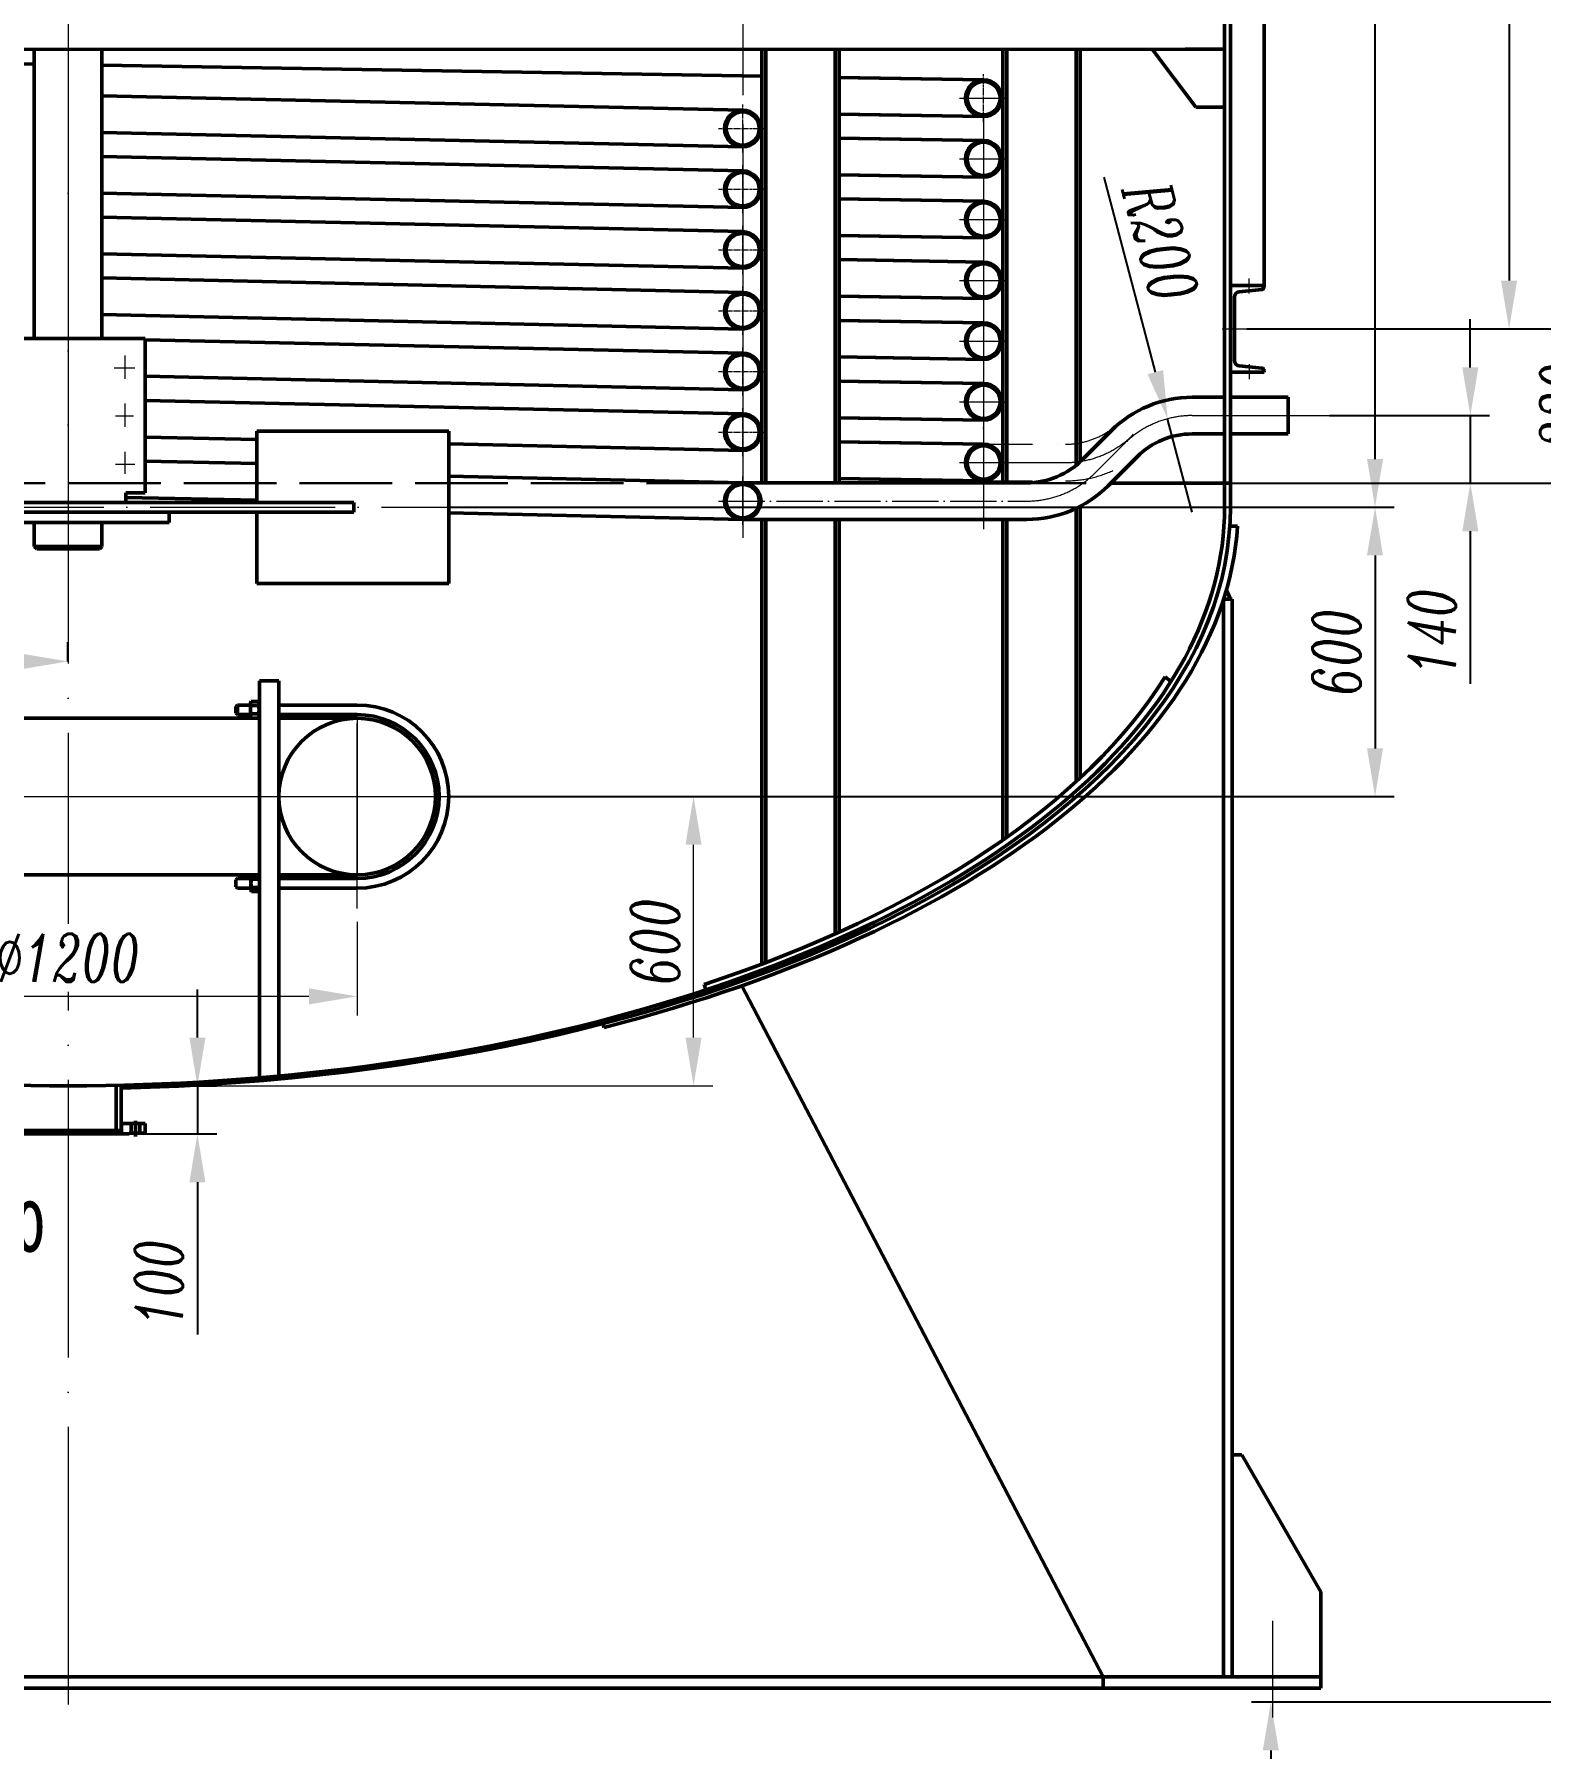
# Model space of a CAD drawing. Header units: millimetres. Extents: x 0 to 16820, y 0 to 23780.
# Drawn here: x 4242 to 7367, y 2941 to 6498 of the extents above; entities that cross this region are included whole.
import ezdxf

# ---------------------------------------------------------------- set-up
doc = ezdxf.new("R2010")
doc.units = ezdxf.units.MM
doc.header["$LTSCALE"] = 4
for name, pattern in [('ACAD_ISO02W100', [15, 12, -3]), ('ACAD_ISO04W100', [30, 24, -3, 0, -3]), ('CENTER', [2, 1.25, -0.25, 0.25, -0.25]), ('DIVIDE2', [15.875, 6.35, -3.175, 0, -3.175, 0, -3.175])]:
    doc.linetypes.add(name, pattern=pattern)
for name, color, linetype, lineweight in [('中心线', 1, 'CENTER', 13), ('双点划线', 6, 'DIVIDE2', 15), ('尺寸线', 2, 'Continuous', 15), ('点划线', 1, 'ACAD_ISO04W100', 15), ('粗实线', 3, 'Continuous', 50), ('虚线', 4, 'ACAD_ISO02W100', 30)]:
    doc.layers.add(name, color=color, linetype=linetype, lineweight=lineweight)
doc.styles.add('DIM', font='italic.shx', dxfattribs={"width": 0.67})
doc.styles.add('汉字', font='SIMFANG.TTF', dxfattribs={"width": 0.67, "height": 100})
doc.dimstyles.new('机械', dxfattribs={"dimscale": 20, "dimtxt": 5, "dimasz": 5, "dimexe": 2, "dimexo": 0, "dimgap": 1.5, "dimtad": 1, "dimdec": 1, "dimdsep": 46, "dimtxsty": 'DIM', "dimcen": 2.5, "dimadec": 0, "dimazin": 0, "dimtfac": 1, "dimtdec": 1, "dimtmove": 0, "dimatfit": 3, "dimfxl": 0, "dimarcsym": 0})

# ---------------------------------------------------------------- blocks, each defined once
blk = doc.blocks.new('*D8')
at = {"layer": 'Defpoints', "color": 0, "ltscale": 4}
for p in [(5101.5, 5516.8), (5101.5, 4916.5), (7023.7, 4916.5)]:
    blk.add_point(p, dxfattribs=at)
at = {"layer": '尺寸线', "color": 0, "lineweight": -2, "ltscale": 4}
for p, q in [((5101.5, 5516.8), (7063.7, 5516.8)), ((7023.7, 5416.8), (7023.7, 5016.5)), ((5101.5, 4916.5), (7063.7, 4916.5))]:
    blk.add_line(p, q, dxfattribs=at)
at = {"layer": '尺寸线', "color": 0, "ltscale": 4}
for points in [[(7007, 5416.8), (7040.3, 5416.8), (7023.7, 5516.8)], [(7007, 5016.5), (7040.3, 5016.5), (7023.7, 4916.5)]]:
    blk.add_solid(points, dxfattribs=at)
at = {"layer": '尺寸线', "color": 0, "ltscale": 4, "insert": (6943.7, 5216.6), "char_height": 100, "attachment_point": 5, "rotation": 90, "style": 'DIM'}
blk.add_mtext('600', dxfattribs=at)
blk = doc.blocks.new('*D31')
at = {"layer": 'Defpoints', "color": 0, "ltscale": 4}
for p in [(6757.4, 5887), (6723.5, 5567), (7496.5, 5567)]:
    blk.add_point(p, dxfattribs=at)
at = {"layer": '尺寸线', "color": 0, "lineweight": -2, "ltscale": 4}
for p, q in [((6757.4, 5887), (7536.5, 5887)), ((7496.5, 5787), (7496.5, 5667)), ((6723.5, 5567), (7536.5, 5567))]:
    blk.add_line(p, q, dxfattribs=at)
at = {"layer": '尺寸线', "color": 0, "ltscale": 4}
for points in [[(7479.9, 5787), (7513.2, 5787), (7496.5, 5887)], [(7479.9, 5667), (7513.2, 5667), (7496.5, 5567)]]:
    blk.add_solid(points, dxfattribs=at)
at = {"layer": '尺寸线', "color": 0, "ltscale": 4, "insert": (7416.5, 5727), "char_height": 100, "attachment_point": 5, "rotation": 90, "style": 'DIM'}
blk.add_mtext('320', dxfattribs=at)
blk = doc.blocks.new('*D33')
at = {"layer": 'Defpoints', "color": 0, "ltscale": 4}
for p in [(6929, 5707), (6723.5, 5567), (7221.4, 5567)]:
    blk.add_point(p, dxfattribs=at)
at = {"layer": '尺寸线', "color": 0, "lineweight": -2, "ltscale": 4}
for p, q in [((7221.4, 5807), (7221.4, 5907)), ((6929, 5707), (7261.4, 5707)), ((7221.4, 5707), (7221.4, 5567)), ((6723.5, 5567), (7261.4, 5567)), ((7221.4, 5467), (7221.4, 5150.7))]:
    blk.add_line(p, q, dxfattribs=at)
at = {"layer": '尺寸线', "color": 0, "ltscale": 4}
for points in [[(7204.8, 5807), (7238.1, 5807), (7221.4, 5707)], [(7204.8, 5467), (7238.1, 5467), (7221.4, 5567)]]:
    blk.add_solid(points, dxfattribs=at)
at = {"layer": '尺寸线', "color": 0, "ltscale": 4, "insert": (7141.4, 5258.8), "char_height": 100, "attachment_point": 5, "rotation": 90, "style": 'DIM'}
blk.add_mtext('140', dxfattribs=at)
blk = doc.blocks.new('*D34')
at = {"layer": 'Defpoints', "color": 0, "ltscale": 4}
for p in [(6593.3, 5700.4), (6644.4, 5507)]:
    blk.add_point(p, dxfattribs=at)
at = {"layer": '尺寸线', "color": 0, "lineweight": -2, "ltscale": 4}
for p, q in [((6460.8, 6201.6), (6567.7, 5797.1)), ((6644.4, 5507), (6593.3, 5700.4))]:
    blk.add_line(p, q, dxfattribs=at)
at = {"layer": '尺寸线', "color": 0, "ltscale": 4}
blk.add_solid([(6583.9, 5801.3), (6551.6, 5792.8), (6593.3, 5700.4)], dxfattribs=at)
at = {"layer": '尺寸线', "color": 0, "ltscale": 4, "insert": (6578.9, 6068.1), "char_height": 100, "attachment_point": 5, "rotation": 284.8016, "style": 'DIM'}
blk.add_mtext('R200', dxfattribs=at)
blk = doc.blocks.new('*D36')
at = {"layer": 'Defpoints', "color": 0, "ltscale": 4}
for p in [(6757.4, 7887), (6757.4, 5887), (7301.9, 5887)]:
    blk.add_point(p, dxfattribs=at)
at = {"layer": '尺寸线', "color": 0, "lineweight": -2, "ltscale": 4}
for p, q in [((6757.4, 7887), (7341.9, 7887)), ((7301.9, 7787), (7301.9, 5987)), ((6757.4, 5887), (7341.9, 5887))]:
    blk.add_line(p, q, dxfattribs=at)
at = {"layer": '尺寸线', "color": 0, "ltscale": 4}
for points in [[(7285.2, 7787), (7318.5, 7787), (7301.9, 7887)], [(7285.2, 5987), (7318.5, 5987), (7301.9, 5887)]]:
    blk.add_solid(points, dxfattribs=at)
at = {"layer": '尺寸线', "color": 0, "ltscale": 4, "insert": (7221.9, 6887), "char_height": 100, "attachment_point": 5, "rotation": 90, "style": 'DIM'}
blk.add_mtext('2000', dxfattribs=at)
blk = doc.blocks.new('*D38')
at = {"layer": 'Defpoints', "color": 0, "ltscale": 4}
for p in [(2261.5, 5196.9), (2261.5, 5196.9), (4311.5, 5196.9)]:
    blk.add_point(p, dxfattribs=at)
at = {"layer": '尺寸线', "color": 0, "lineweight": -2, "ltscale": 4}
for p, q in [((2261.5, 5196.9), (2261.5, 5236.9)), ((4311.5, 5196.9), (4311.5, 5236.9)), ((4211.5, 5196.9), (2361.5, 5196.9))]:
    blk.add_line(p, q, dxfattribs=at)
at = {"layer": '尺寸线', "color": 0, "ltscale": 4}
for points in [[(2361.5, 5213.6), (2361.5, 5180.3), (2261.5, 5196.9)], [(4211.5, 5213.6), (4211.5, 5180.3), (4311.5, 5196.9)]]:
    blk.add_solid(points, dxfattribs=at)
at = {"layer": '尺寸线', "color": 0, "ltscale": 4, "insert": (3286.5, 5276.9), "char_height": 100, "attachment_point": 5, "style": 'DIM'}
blk.add_mtext('2050', dxfattribs=at)
blk = doc.blocks.new('*D60')
at = {"layer": 'Defpoints', "color": 0, "ltscale": 4}
for p in [(7576.1, 3037.5), (6807.4, 1037.5), (7576.1, 1037.5)]:
    blk.add_point(p, dxfattribs=at)
at = {"layer": '尺寸线', "color": 0, "lineweight": -2, "ltscale": 4}
for p, q in [((7576.1, 3037.5), (6767.4, 3037.5)), ((6807.4, 2937.5), (6807.4, 1137.5)), ((7576.1, 1037.5), (6767.4, 1037.5))]:
    blk.add_line(p, q, dxfattribs=at)
at = {"layer": '尺寸线', "color": 0, "ltscale": 4}
for points in [[(6790.8, 2937.5), (6824.1, 2937.5), (6807.4, 3037.5)], [(6790.8, 1137.5), (6824.1, 1137.5), (6807.4, 1037.5)]]:
    blk.add_solid(points, dxfattribs=at)
at = {"layer": '尺寸线', "color": 0, "ltscale": 4, "insert": (6727.4, 2030.2), "char_height": 100, "attachment_point": 5, "rotation": 90, "style": 'DIM'}
blk.add_mtext('2500', dxfattribs=at)
blk = doc.blocks.new('*D102')
at = {"layer": 'Defpoints', "color": 0, "ltscale": 4}
for p in [(5107.5, 9416.5), (7023.7, 9416.5), (5101.5, 5516.8)]:
    blk.add_point(p, dxfattribs=at)
at = {"layer": '尺寸线', "color": 0, "lineweight": -2, "ltscale": 4}
for p, q in [((5107.5, 9416.5), (7063.7, 9416.5)), ((7023.7, 5616.8), (7023.7, 9316.5)), ((5101.5, 5516.8), (7063.7, 5516.8))]:
    blk.add_line(p, q, dxfattribs=at)
at = {"layer": '尺寸线', "color": 0, "ltscale": 4}
for points in [[(7007, 9316.5), (7040.3, 9316.5), (7023.7, 9416.5)], [(7007, 5616.8), (7040.3, 5616.8), (7023.7, 5516.8)]]:
    blk.add_solid(points, dxfattribs=at)
at = {"layer": '尺寸线', "color": 0, "ltscale": 4, "insert": (6943.7, 7466.6), "char_height": 100, "attachment_point": 5, "rotation": 90, "style": 'DIM'}
blk.add_mtext('3900', dxfattribs=at)
blk = doc.blocks.new('*D104')
at = {"layer": 'Defpoints', "color": 0, "ltscale": 4}
for p in [(4311.3, 4316.5), (4311.5, 4216.5), (4580, 4216.5)]:
    blk.add_point(p, dxfattribs=at)
at = {"layer": '尺寸线', "color": 0, "lineweight": -2, "ltscale": 4}
for p, q in [((4580, 4416.5), (4580, 4516.5)), ((4311.3, 4316.5), (4620, 4316.5)), ((4580, 4316.5), (4580, 4216.5)), ((4311.5, 4216.5), (4620, 4216.5)), ((4580, 4116.5), (4580, 3800.2))]:
    blk.add_line(p, q, dxfattribs=at)
at = {"layer": '尺寸线', "color": 0, "ltscale": 4}
for points in [[(4563.4, 4416.5), (4596.7, 4416.5), (4580, 4316.5)], [(4563.4, 4116.5), (4596.7, 4116.5), (4580, 4216.5)]]:
    blk.add_solid(points, dxfattribs=at)
at = {"layer": '尺寸线', "color": 0, "ltscale": 4, "insert": (4500, 3908.3), "char_height": 100, "attachment_point": 5, "rotation": 90, "style": 'DIM'}
blk.add_mtext('100', dxfattribs=at)

msp = doc.modelspace()

# ---------------------------------------------------------------- linework, layer by layer
at = {"layer": '中心线'}
for p, q in [((6211.54, 6315.63), (6211.54, 6415.63)), ((5711.54, 6252.63), (5711.54, 6352.63)), ((6161.54, 6365.63), (6261.54, 6365.63)), ((5661.54, 6302.63), (5761.54, 6302.63)), ((5711.54, 6126.63), (5711.54, 6226.63)), ((5661.54, 6176.63), (5761.54, 6176.63)), ((5711.54, 6000.63), (5711.54, 6100.63)), ((5661.54, 6050.63), (5761.54, 6050.63)), ((5711.54, 5874.63), (5711.54, 5974.63)), ((5661.54, 5924.63), (5761.54, 5924.63)), ((5711.54, 5748.63), (5711.54, 5848.63)), ((5661.54, 5798.63), (5761.54, 5798.63)), ((5711.54, 5622.63), (5711.54, 5722.63)), ((5661.54, 5672.63), (5761.54, 5672.63)), ((5711.54, 5479.63), (5711.54, 5579.63))]:
    msp.add_line(p, q, dxfattribs=at)
at = {"layer": '双点划线', "ltscale": 4}
for p, q in [((6211.54, 5647.63), (6381.3, 5647.63)), ((6211.54, 5571.63), (6381.3, 5571.63))]:
    msp.add_line(p, q, dxfattribs=at)
for radius in [162, 238]:
    msp.add_arc((6381.3, 5809.63), radius, 270, 315, dxfattribs=at)
at = {"layer": '尺寸线'}
for p, q in [((4311.54, 4916.52), (5649.53, 4916.52)), ((4311.54, 4916.52), (5649.53, 4916.52)), ((5609.53, 4416.52), (5609.53, 4816.52)), ((5609.53, 4416.52), (5609.53, 4816.52)), ((4311.29, 4316.52), (5649.53, 4316.52)), ((4311.29, 4316.52), (5649.53, 4316.52)), ((4311.79, 4316.52), (4562.53, 4316.52)), ((4311.79, 4316.52), (4562.53, 4316.52))]:
    msp.add_line(p, q, dxfattribs=at)
at = {"layer": '尺寸线', "ltscale": 4}
for p, q in [((4911.54, 4656.72), (4911.54, 4462.04)), ((4811.54, 4502.04), (3811.54, 4502.04))]:
    msp.add_line(p, q, dxfattribs=at)
at = {"layer": '尺寸线'}
for points in [[(5592.86, 4816.52), (5626.19, 4816.52), (5609.53, 4916.52)], [(5592.86, 4816.52), (5626.19, 4816.52), (5609.53, 4916.52)], [(5592.86, 4416.52), (5626.19, 4416.52), (5609.53, 4316.52)], [(5592.86, 4416.52), (5626.19, 4416.52), (5609.53, 4316.52)]]:
    msp.add_solid(points, dxfattribs=at)
at = {"layer": '尺寸线', "ltscale": 4}
msp.add_solid([(4811.54, 4518.71), (4811.54, 4485.37), (4911.54, 4502.04)], dxfattribs=at)
at = {"layer": '点划线', "ltscale": 6}
for p, q in [((4311.54, 21611.2), (4311.54, 3006.1)), ((5711.54, 7667.9), (5711.54, 5453.63)), ((6161.54, 6365.63), (6261.54, 6365.63)), ((6211.54, 6328.63), (6211.54, 5471.63)), ((6161.54, 6239.63), (6261.54, 6239.63)), ((6161.54, 6113.63), (6261.54, 6113.63)), ((6161.54, 5987.63), (6261.54, 5987.63)), ((6161.54, 5861.63), (6261.54, 5861.63)), ((4407.28, 5806.19), (4450.15, 5806.19)), ((4407.28, 5806.19), (4450.15, 5806.19)), ((4430.15, 5783.36), (4430.15, 5831.89)), ((4430.15, 5783.36), (4430.15, 5831.89)), ((4430.15, 5683.44), (4430.15, 5731.97)), ((4430.15, 5683.44), (4430.15, 5731.97)), ((6161.54, 5735.63), (6261.54, 5735.63)), ((4410.14, 5706.28), (4447.3, 5706.28)), ((4410.14, 5706.28), (4447.3, 5706.28)), ((6644.38, 5707.03), (6929.05, 5707.03)), ((4430.15, 5586.39), (4430.15, 5632.06)), ((4430.15, 5586.39), (4430.15, 5632.06)), ((4410.14, 5606.37), (4450.15, 5606.37)), ((4410.14, 5606.37), (4450.15, 5606.37)), ((6161.54, 5609.63), (6381.3, 5609.63)), ((4911.54, 5079.02), (4911.54, 4754.02)), ((4911.54, 5079.02), (4911.54, 4754.02)), ((4451.54, 4243.52), (4451.54, 4211.52))]:
    msp.add_line(p, q, dxfattribs=at)
at = {"layer": '点划线', "ltscale": 4}
for p, q in [((4311.54, 7820.53), (4311.54, 6417.21)), ((4311.54, 7820.53), (4311.54, 6417.21)), ((5711.54, 7255.14), (5711.54, 6423.14)), ((5711.54, 7255.14), (5711.54, 6423.14)), ((4311.54, 6600.26), (4311.54, 5196.93)), ((4311.54, 6600.26), (4311.54, 5196.93)), ((5711.54, 6310.63), (5711.54, 5453.63)), ((5711.54, 6310.63), (5711.54, 5453.63)), ((6211.54, 6328.63), (6211.54, 5471.63)), ((6762.79, 5960.28), (6762.79, 5991.75)), ((6706.71, 5887.02), (6757.37, 5887.02)), ((4311.54, 5866.77), (4311.54, 5485.13)), ((4311.54, 5866.77), (4311.54, 5485.13)), ((6762.79, 5813.75), (6762.79, 5782.28)), ((6442.72, 5588.21), (6502.96, 5648.45)), ((3521.54, 5516.77), (5101.54, 5516.77)), ((3521.54, 5516.77), (5101.54, 5516.77)), ((4911.54, 4684.47), (4911.54, 5141.55)), ((4911.54, 4684.47), (4911.54, 5141.55)), ((2581.04, 4916.52), (5074.04, 4916.52)), ((6811.54, 3006.1), (6811.54, 3206.1))]:
    msp.add_line(p, q, dxfattribs=at)
at = {"layer": '点划线'}
for p, q in [((5711.54, 5479.63), (5711.54, 5579.63)), ((5661.54, 5529.63), (6301.3, 5529.63))]:
    msp.add_line(p, q, dxfattribs=at)
at = {"layer": '点划线', "ltscale": 6}
msp.add_arc((6644.38, 5507.03), 200, 90, 135, dxfattribs=at)
at = {"layer": '点划线', "ltscale": 4}
for centre in [(6381.3, 5809.63), (6301.3, 5729.63)]:
    msp.add_arc(centre, 200, 270, 315, dxfattribs=at)
at = {"layer": '粗实线', "ltscale": 6}
for p, q in [((6711.54, 6673.92), (6711.54, 5516.52)), ((6723.54, 6673.92), (6723.54, 5517.03)), ((6711.54, 6573.92), (6711.54, 5516.52)), ((6723.54, 6573.92), (6723.54, 5517.03)), ((4411.54, 4317.56), (4411.54, 4266.2)), ((4411.54, 4317.56), (4411.54, 4223.52)), ((4421.54, 4317.78), (4421.54, 4238.52)), ((4421.54, 4317.78), (4421.54, 4223.52))]:
    msp.add_line(p, q, dxfattribs=at)
at = {"layer": '粗实线', "ltscale": 4}
for p, q in [((6793.54, 6668.5), (6793.54, 5977.02)), ((6711.54, 6467.01), (2989.54, 6466.63)), ((4241.54, 6436.29), (2989.54, 6457.05)), ((4241.54, 6466.76), (4241.54, 5866.77)), ((4381.54, 6466.78), (4381.54, 5866.77)), ((5751.51, 5567.63), (5751.51, 6466.92)), ((5759.51, 5567.63), (5759.51, 6466.92)), ((5903.51, 5567.63), (5903.51, 6466.92)), ((5911.51, 5567.63), (5911.51, 6466.92)), ((6251.54, 5567.63), (6251.54, 6466.98)), ((6259.54, 5567.63), (6259.54, 6466.98)), ((6403.54, 5603.97), (6403.54, 6466.98)), ((6411.54, 5610.93), (6411.54, 6466.98)), ((6651.54, 6347.02), (6561.55, 6466.99)), ((6711.54, 6467.02), (6629.54, 6467.02)), ((6711.54, 6467.02), (6629.54, 6467.02)), ((5751.51, 6411.26), (4381.54, 6433.97)), ((6211.54, 6403.63), (5911.51, 6408.6)), ((6211.54, 6403.63), (5951.47, 6407.94)), ((5711.54, 6340.63), (4381.54, 6370.55)), ((5711.54, 6340.63), (4381.54, 6370.55)), ((6651.54, 6347.02), (6629.54, 6376.35)), ((4241.54, 6366.76), (4241.54, 5866.77)), ((4381.54, 6366.78), (4381.54, 5866.77)), ((5751.51, 5567.63), (5751.51, 6366.92)), ((6211.54, 6327.63), (5911.51, 6332.6)), ((6211.54, 6327.63), (5951.47, 6331.94)), ((6251.54, 5567.63), (6251.54, 6366.98)), ((6711.54, 6347.02), (6651.54, 6347.02)), ((6711.54, 6347.02), (6651.54, 6347.02)), ((5711.54, 6264.63), (4381.54, 6294.55)), ((5711.54, 6264.63), (4381.54, 6294.55)), ((6211.54, 6277.63), (5911.51, 6282.6)), ((6211.54, 6277.63), (5951.47, 6281.94)), ((5711.54, 6214.63), (4381.54, 6244.55)), ((5711.54, 6214.63), (4381.54, 6244.55)), ((6211.54, 6201.63), (5911.51, 6206.6)), ((6211.54, 6201.63), (5951.47, 6205.94)), ((5711.54, 6138.63), (4381.54, 6168.55)), ((5711.54, 6138.63), (4381.54, 6168.55)), ((6211.54, 6151.63), (5911.51, 6156.6)), ((6211.54, 6151.63), (5951.47, 6155.94)), ((5711.54, 6088.63), (4381.54, 6118.55)), ((5711.54, 6088.63), (4381.54, 6118.55)), ((6211.54, 6075.63), (5911.51, 6080.6)), ((6211.54, 6075.63), (5951.47, 6079.94)), ((5711.54, 6012.63), (4381.54, 6042.55)), ((5711.54, 6012.63), (4381.54, 6042.55)), ((6211.54, 6025.63), (5911.51, 6030.6)), ((6211.54, 6025.63), (5951.47, 6029.94)), ((5711.54, 5962.63), (4381.54, 5992.55)), ((5711.54, 5962.63), (4381.54, 5992.55)), ((6723.54, 5977.02), (6723.54, 5797.02)), ((6723.54, 5977.02), (6793.54, 5977.02)), ((6793.54, 5977.02), (6793.54, 5974.07)), ((6211.54, 5949.63), (5911.51, 5954.6)), ((6211.54, 5949.63), (5951.47, 5953.94)), ((6732.04, 5952.99), (6732.04, 5821.05)), ((6741.94, 5963.93), (6788.59, 5968.6)), ((5711.54, 5886.63), (4381.54, 5916.55)), ((5711.54, 5886.63), (4381.54, 5916.55)), ((6211.54, 5899.63), (5911.51, 5904.6)), ((6211.54, 5899.63), (5951.47, 5903.94)), ((4151.54, 5866.77), (4471.54, 5866.77)), ((4151.54, 5866.77), (4471.54, 5866.77)), ((4471.54, 5866.77), (4471.54, 5546.77)), ((4471.54, 5866.77), (4471.54, 5546.77)), ((5711.54, 5836.63), (4471.54, 5864.53)), ((5711.54, 5836.63), (4471.54, 5864.53)), ((6211.54, 5823.63), (5911.51, 5828.6)), ((6211.54, 5823.63), (5951.47, 5827.94)), ((6741.94, 5810.1), (6788.59, 5805.44)), ((6793.54, 5797.02), (6793.54, 5799.96)), ((5711.54, 5760.63), (4471.54, 5788.53)), ((5711.54, 5760.63), (4471.54, 5788.53)), ((6211.54, 5773.63), (5911.51, 5778.6)), ((6211.54, 5773.63), (5951.47, 5777.94)), ((6723.54, 5797.02), (6793.54, 5797.02)), ((6723.54, 5797.02), (6793.54, 5797.02)), ((5711.54, 5710.63), (4471.54, 5738.53)), ((5711.54, 5710.63), (4471.54, 5738.53)), ((6644.38, 5745.03), (6711.54, 5745.03)), ((6723.54, 5745.03), (6843.54, 5745.03)), ((6843.54, 5745.03), (6843.54, 5669.03)), ((6211.54, 5697.63), (5911.51, 5702.6)), ((6211.54, 5697.63), (5951.47, 5701.94)), ((4703.54, 5657.31), (4471.54, 5662.53)), ((4703.54, 5657.31), (4471.54, 5662.53)), ((5101.54, 5674.77), (4703.54, 5674.77)), ((4703.54, 5674.77), (4703.54, 5526.77)), ((5101.54, 5674.77), (4703.54, 5674.77)), ((4703.54, 5674.77), (4703.54, 5526.77)), ((5101.54, 5358.77), (5101.54, 5674.77)), ((5101.54, 5358.77), (5101.54, 5674.77)), ((6415.85, 5615.08), (6476.09, 5675.32)), ((6644.38, 5669.03), (6711.54, 5669.03)), ((6723.54, 5669.03), (6843.54, 5669.03)), ((5711.54, 5634.63), (5101.54, 5648.35)), ((5711.54, 5634.63), (5101.54, 5648.35)), ((6211.54, 5647.63), (5911.51, 5652.6)), ((6211.54, 5647.63), (5951.47, 5651.94)), ((6469.59, 5561.34), (6529.83, 5621.58)), ((4703.54, 5607.31), (4471.54, 5612.53)), ((4703.54, 5607.31), (4471.54, 5612.53)), ((5711.54, 5567.63), (5101.54, 5581.35)), ((5711.54, 5567.63), (5101.54, 5581.35)), ((5711.54, 5567.63), (5751.51, 5567.63)), ((5751.51, 5567.63), (6301.3, 5567.63)), ((6211.54, 5571.63), (5911.51, 5576.6)), ((6211.54, 5571.63), (5951.47, 5575.94)), ((4904.54, 5526.77), (3718.54, 5526.77)), ((4904.54, 5526.77), (3718.54, 5526.77)), ((4431.54, 5546.77), (4431.54, 5526.77)), ((4471.54, 5546.77), (4431.54, 5546.77)), ((4431.54, 5546.77), (4431.54, 5526.77)), ((4471.54, 5546.77), (4431.54, 5546.77)), ((4703.54, 5531.31), (4431.54, 5537.43)), ((4703.54, 5531.31), (4431.54, 5537.43)), ((4904.54, 5506.77), (4904.54, 5526.77)), ((4904.54, 5506.77), (4904.54, 5526.77)), ((6403.54, 4947.63), (6403.54, 5514.71)), ((6411.54, 4955.01), (6411.54, 5518.7)), ((3718.54, 5506.77), (4904.54, 5506.77)), ((3718.54, 5506.77), (4904.54, 5506.77)), ((4521.54, 5506.77), (4101.54, 5506.77)), ((4521.54, 5506.77), (4101.54, 5506.77)), ((4101.54, 5485.13), (4521.54, 5485.13)), ((4101.54, 5485.13), (4521.54, 5485.13)), ((4241.54, 5485.13), (4241.54, 5435.34)), ((4241.54, 5485.13), (4241.54, 5435.34)), ((4381.54, 5485.13), (4381.54, 5435.34)), ((4381.54, 5485.13), (4381.54, 5435.34)), ((4521.54, 5485.13), (4521.54, 5506.77)), ((4521.54, 5485.13), (4521.54, 5506.77)), ((4703.54, 5506.77), (4703.54, 5358.77)), ((4703.54, 5506.77), (4703.54, 5358.77)), ((5711.54, 5491.63), (5101.54, 5505.35)), ((5711.54, 5491.63), (5101.54, 5505.35)), ((5711.54, 5491.63), (5751.51, 5491.63)), ((5751.51, 4569.12), (5751.51, 5491.63)), ((5751.51, 4569.12), (5751.51, 5491.63)), ((5751.51, 5491.63), (6301.3, 5491.63)), ((5759.51, 4572.17), (5759.51, 5491.63)), ((5903.51, 4631.89), (5903.51, 5491.63)), ((5911.51, 4635.5), (5911.51, 5491.63)), ((6251.54, 4826.47), (6251.54, 5491.63)), ((6251.54, 4826.47), (6251.54, 5491.63)), ((6259.54, 4832.1), (6259.54, 5491.63)), ((4241.54, 5435.34), (4246.54, 5430.34)), ((4241.54, 5435.34), (4381.54, 5435.34)), ((4241.54, 5435.34), (4246.54, 5430.34)), ((4241.54, 5435.34), (4381.54, 5435.34)), ((4246.54, 5430.34), (4376.54, 5430.34)), ((4246.54, 5430.34), (4376.54, 5430.34)), ((4381.54, 5435.34), (4376.54, 5430.34)), ((4381.54, 5435.34), (4376.54, 5430.34)), ((4703.54, 5358.77), (5101.54, 5358.77)), ((4703.54, 5358.77), (5101.54, 5358.77)), ((6723.54, 5326.39), (6715.18, 5345.1)), ((6709.54, 5326.39), (6727.54, 5326.39)), ((6600.19, 5155.25), (6588.02, 5165.09)), ((6600.19, 5155.25), (6588.02, 5165.09)), ((4709.04, 4333.09), (4709.04, 5156.52)), ((4709.04, 5156.52), (4749.04, 5156.52)), ((4709.04, 4333.09), (4709.04, 5156.52)), ((4709.04, 5156.52), (4749.04, 5156.52)), ((4749.04, 5156.52), (4749.04, 4336.62)), ((4749.04, 5156.52), (4749.04, 4336.62)), ((4662.91, 5106.52), (4659.91, 5103.52)), ((4662.91, 5106.52), (4659.91, 5103.52)), ((4659.91, 5089.52), (4659.91, 5103.52)), ((4659.91, 5089.52), (4659.91, 5103.52)), ((4662.91, 5086.52), (4659.91, 5089.52)), ((4662.91, 5086.52), (4659.91, 5089.52)), ((4662.91, 5106.52), (4662.91, 5086.52)), ((4662.91, 5106.52), (4662.91, 5086.52)), ((4690.02, 5106.52), (4662.91, 5106.52)), ((4690.02, 5106.52), (4662.91, 5106.52)), ((4690.02, 5111.58), (4691.36, 5113.91)), ((4690.02, 5111.58), (4691.36, 5113.91)), ((4690.02, 5111.58), (4691.36, 5113.91)), ((4690.02, 5111.58), (4691.36, 5113.91)), ((4690.02, 5081.58), (4690.02, 5111.58)), ((4690.02, 5081.58), (4690.02, 5111.58)), ((4690.02, 5081.58), (4690.02, 5111.58)), ((4690.02, 5081.58), (4690.02, 5111.58)), ((4691.36, 5113.91), (4706.68, 5113.91)), ((4691.36, 5113.91), (4706.68, 5113.91)), ((4691.36, 5113.91), (4706.68, 5113.91)), ((4691.36, 5113.91), (4706.68, 5113.91)), ((4691.36, 5105.25), (4706.68, 5105.25)), ((4691.36, 5105.25), (4706.68, 5105.25)), ((4691.36, 5105.25), (4706.68, 5105.25)), ((4691.36, 5105.25), (4706.68, 5105.25)), ((4691.36, 5087.92), (4706.68, 5087.92)), ((4691.36, 5087.92), (4706.68, 5087.92)), ((4691.36, 5087.92), (4706.68, 5087.92)), ((4691.36, 5087.92), (4706.68, 5087.92)), ((4708.02, 5111.58), (4706.68, 5113.91)), ((4708.02, 5111.58), (4706.68, 5113.91)), ((4708.02, 5111.58), (4706.68, 5113.91)), ((4708.02, 5111.58), (4706.68, 5113.91)), ((4708.02, 5081.58), (4708.02, 5111.58)), ((4708.02, 5081.58), (4708.02, 5111.58)), ((4708.02, 5081.58), (4708.02, 5111.58)), ((4708.02, 5081.58), (4708.02, 5111.58)), ((4709.04, 5106.52), (4708.02, 5106.52)), ((4709.04, 5106.52), (4708.02, 5106.52)), ((4911.54, 5106.52), (4749.04, 5106.52)), ((4911.54, 5106.52), (4749.04, 5106.52)), ((4311.54, 5079.02), (3914.04, 5079.02)), ((4311.54, 5079.02), (4709.04, 5079.02)), ((4690.02, 5086.52), (4662.91, 5086.52)), ((4690.02, 5086.52), (4662.91, 5086.52)), ((4691.36, 5079.26), (4690.02, 5081.58)), ((4691.36, 5079.26), (4690.02, 5081.58)), ((4691.36, 5079.26), (4690.02, 5081.58)), ((4691.36, 5079.26), (4690.02, 5081.58)), ((4691.36, 5079.26), (4706.68, 5079.26)), ((4691.36, 5079.26), (4706.68, 5079.26)), ((4691.36, 5079.26), (4706.68, 5079.26)), ((4691.36, 5079.26), (4706.68, 5079.26)), ((4706.68, 5079.26), (4708.02, 5081.58)), ((4706.68, 5079.26), (4708.02, 5081.58)), ((4706.68, 5079.26), (4708.02, 5081.58)), ((4706.68, 5079.26), (4708.02, 5081.58)), ((4709.04, 5086.52), (4708.02, 5086.52)), ((4709.04, 5086.52), (4708.02, 5086.52)), ((4911.54, 5086.52), (4749.04, 5086.52)), ((4911.54, 5086.52), (4749.04, 5086.52)), ((4749.04, 5079.02), (4911.54, 5079.02)), ((4749.04, 5079.02), (4911.54, 5079.02)), ((4311.54, 4754.02), (3914.04, 4754.02)), ((4311.54, 4754.02), (4709.04, 4754.02)), ((4663, 4746.52), (4660, 4743.52)), ((4663, 4746.52), (4660, 4743.52)), ((4660, 4743.52), (4660, 4729.52)), ((4660, 4743.52), (4660, 4729.52)), ((4709.04, 4746.52), (4663, 4746.52)), ((4709.04, 4746.52), (4663, 4746.52)), ((4690.94, 4751.7), (4692.28, 4754.02)), ((4690.94, 4751.7), (4692.28, 4754.02)), ((4690.94, 4751.7), (4692.28, 4754.02)), ((4690.94, 4751.7), (4692.28, 4754.02)), ((4690.94, 4721.7), (4690.94, 4751.7)), ((4690.94, 4721.7), (4690.94, 4751.7)), ((4690.94, 4721.7), (4690.94, 4751.7)), ((4690.94, 4721.7), (4690.94, 4751.7)), ((4692.28, 4754.02), (4707.6, 4754.02)), ((4692.28, 4754.02), (4707.6, 4754.02)), ((4692.28, 4754.02), (4707.6, 4754.02)), ((4692.28, 4754.02), (4707.6, 4754.02)), ((4692.28, 4745.36), (4707.6, 4745.36)), ((4692.28, 4745.36), (4707.6, 4745.36)), ((4692.28, 4745.36), (4707.6, 4745.36)), ((4692.28, 4745.36), (4707.6, 4745.36)), ((4708.94, 4751.7), (4707.6, 4754.02)), ((4708.94, 4751.7), (4707.6, 4754.02)), ((4708.94, 4751.7), (4707.6, 4754.02)), ((4708.94, 4751.7), (4707.6, 4754.02)), ((4708.94, 4721.7), (4708.94, 4751.7)), ((4708.94, 4721.7), (4708.94, 4751.7)), ((4708.94, 4721.7), (4708.94, 4751.7)), ((4708.94, 4721.7), (4708.94, 4751.7)), ((4749.04, 4754.02), (4911.54, 4754.02)), ((4749.04, 4754.02), (4911.54, 4754.02)), ((4911.54, 4746.52), (4749.04, 4746.52)), ((4911.54, 4746.52), (4749.04, 4746.52)), ((4663, 4726.52), (4660, 4729.52)), ((4663, 4726.52), (4660, 4729.52)), ((4709.04, 4726.52), (4663, 4726.52)), ((4709.04, 4726.52), (4663, 4726.52)), ((4692.28, 4719.38), (4690.94, 4721.7)), ((4692.28, 4719.38), (4690.94, 4721.7)), ((4692.28, 4719.38), (4690.94, 4721.7)), ((4692.28, 4719.38), (4690.94, 4721.7)), ((4692.28, 4728.04), (4707.6, 4728.04)), ((4692.28, 4728.04), (4707.6, 4728.04)), ((4692.28, 4728.04), (4707.6, 4728.04)), ((4692.28, 4728.04), (4707.6, 4728.04)), ((4692.28, 4719.38), (4707.6, 4719.38)), ((4692.28, 4719.38), (4707.6, 4719.38)), ((4692.28, 4719.38), (4707.6, 4719.38)), ((4692.28, 4719.38), (4707.6, 4719.38)), ((4707.6, 4719.38), (4708.94, 4721.7)), ((4707.6, 4719.38), (4708.94, 4721.7)), ((4707.6, 4719.38), (4708.94, 4721.7)), ((4707.6, 4719.38), (4708.94, 4721.7)), ((4911.54, 4726.52), (4749.04, 4726.52)), ((4911.54, 4726.52), (4749.04, 4726.52)), ((5634.93, 4515.44), (5631.29, 4526.38)), ((5634.93, 4515.44), (5631.29, 4526.38)), ((6459.54, 3090.52), (5709.54, 4524.05)), ((4201.54, 4223.52), (4421.54, 4223.52)), ((6747.54, 3550.57), (6727.54, 3550.57)), ((6747.54, 3550.57), (6911.54, 3266.52)), ((6911.54, 3066.52), (6911.54, 3266.52)), ((1711.54, 3090.52), (6911.54, 3090.52)), ((1711.54, 3066.52), (6911.54, 3066.52)), ((6459.54, 3090.52), (6459.54, 3066.52))]:
    msp.add_line(p, q, dxfattribs=at)
at = {"layer": '粗实线', "ltscale": 5}
for p, q in [((6723.54, 5567.02), (6475.27, 5567.02)), ((6738.28, 5477.5), (6722.28, 5477.5)), ((6738.28, 5477.5), (6722.28, 5477.5)), ((6709.54, 5326.39), (6709.54, 3090.52)), ((6727.54, 5326.39), (6727.54, 3090.52)), ((5423.88, 4437.51), (5421.51, 4445.97)), ((5423.88, 4437.51), (5421.51, 4445.97)), ((4471.54, 4238.52), (4421.54, 4238.52)), ((4471.54, 4238.52), (4421.54, 4238.52)), ((4422.29, 4238.52), (4422.29, 4216.52)), ((4422.29, 4238.52), (4422.29, 4216.52)), ((4442.54, 4238.52), (4442.54, 4218.52)), ((4442.54, 4238.52), (4442.54, 4218.52)), ((4451.54, 4243.52), (4451.54, 4211.52)), ((4460.54, 4238.52), (4460.54, 4218.52)), ((4460.54, 4238.52), (4460.54, 4218.52)), ((4471.54, 4218.52), (4471.54, 4238.52)), ((4471.54, 4218.52), (4471.54, 4238.52)), ((4184.54, 4216.52), (4438.54, 4216.52)), ((4184.54, 4216.52), (4438.54, 4216.52)), ((4471.54, 4218.52), (4438.54, 4218.52)), ((4438.54, 4218.52), (4438.54, 4216.52)), ((4471.54, 4218.52), (4438.54, 4218.52)), ((4438.54, 4218.52), (4438.54, 4216.52))]:
    msp.add_line(p, q, dxfattribs=at)
at = {"layer": '粗实线', "ltscale": 4}
for centre, radius in [((6211.54, 6365.63), 38), ((6211.54, 6365.63), 38), ((6211.54, 6365.63), 34.5), ((5711.54, 6302.63), 38), ((5711.54, 6302.63), 38), ((5711.54, 6302.63), 34.5), ((6211.54, 6239.63), 38), ((6211.54, 6239.63), 38), ((6211.54, 6239.63), 34.5), ((5711.54, 6176.63), 38), ((5711.54, 6176.63), 38), ((5711.54, 6176.63), 34.5), ((6211.54, 6113.63), 38), ((6211.54, 6113.63), 38), ((6211.54, 6113.63), 34.5), ((5711.54, 6050.63), 38), ((5711.54, 6050.63), 38), ((5711.54, 6050.63), 34.5), ((6211.54, 5987.63), 38), ((6211.54, 5987.63), 38), ((6211.54, 5987.63), 34.5), ((5711.54, 5924.63), 38), ((5711.54, 5924.63), 38), ((5711.54, 5924.63), 34.5), ((6211.54, 5861.63), 38), ((6211.54, 5861.63), 38), ((6211.54, 5861.63), 34.5), ((5711.54, 5798.63), 38), ((5711.54, 5798.63), 38), ((5711.54, 5798.63), 34.5), ((6211.54, 5735.63), 38), ((6211.54, 5735.63), 38), ((6211.54, 5735.63), 34.5), ((5711.54, 5672.63), 38), ((5711.54, 5672.63), 38), ((5711.54, 5672.63), 34.5), ((6211.54, 5609.63), 38), ((6211.54, 5609.63), 38), ((6211.54, 5609.63), 34.5), ((5711.54, 5529.63), 38), ((5711.54, 5529.63), 38), ((5711.54, 5529.63), 34.5), ((4911.54, 4916.52), 162.5), ((4911.54, 4916.52), 162.5)]:
    msp.add_circle(centre, radius, dxfattribs=at)
for centre, radius, start, end in [((6743.04, 5952.99), 11, 95.71059, 180), ((6788.04, 5974.07), 5.5, 275.71059, 0), ((6743.04, 5821.05), 11, 180, 264.28941), ((6788.04, 5799.96), 5.5, 0, 84.28941), ((6644.38, 5507.03), 238, 90, 135), ((6644.38, 5507.03), 162, 90, 135), ((6301.3, 5729.63), 162, 270, 315), ((6301.3, 5729.63), 238, 270, 315), ((4697.68, 5109.58), 7.67, 145.61575, 214.38425), ((4697.68, 5109.58), 7.67, 145.61575, 214.38425), ((4697.68, 5109.58), 7.67, 145.61575, 214.38425), ((4697.68, 5109.58), 7.67, 145.61575, 214.38425), ((4718.68, 5096.58), 28.66, 162.41205, 197.58795), ((4718.68, 5096.58), 28.66, 162.41205, 197.58795), ((4718.68, 5096.58), 28.66, 162.41205, 197.58795), ((4718.68, 5096.58), 28.66, 162.41205, 197.58795), ((4697.68, 5083.59), 7.67, 145.61575, 214.38425), ((4697.68, 5083.59), 7.67, 145.61575, 214.38425), ((4697.68, 5083.59), 7.67, 145.61575, 214.38425), ((4697.68, 5083.59), 7.67, 145.61575, 214.38425), ((4700.35, 5109.58), 7.67, 325.61575, 34.38425), ((4700.35, 5109.58), 7.67, 325.61575, 34.38425), ((4700.35, 5109.58), 7.67, 325.61575, 34.38425), ((4700.35, 5109.58), 7.67, 325.61575, 34.38425), ((4679.36, 5096.58), 28.66, 342.41205, 17.58795), ((4679.36, 5096.58), 28.66, 342.41205, 17.58795), ((4679.36, 5096.58), 28.66, 342.41205, 17.58795), ((4679.36, 5096.58), 28.66, 342.41205, 17.58795), ((4700.35, 5083.59), 7.67, 325.61575, 34.38425), ((4700.35, 5083.59), 7.67, 325.61575, 34.38425), ((4700.35, 5083.59), 7.67, 325.61575, 34.38425), ((4700.35, 5083.59), 7.67, 325.61575, 34.38425), ((4911.54, 4916.52), 190, 270, 90), ((4911.54, 4916.52), 190, 270, 90), ((4911.54, 4916.52), 170, 270, 90), ((4911.54, 4916.52), 170, 270, 90), ((4698.6, 4749.69), 7.67, 145.61575, 214.38425), ((4698.6, 4749.69), 7.67, 145.61575, 214.38425), ((4698.6, 4749.69), 7.67, 145.61575, 214.38425), ((4698.6, 4749.69), 7.67, 145.61575, 214.38425), ((4719.6, 4736.7), 28.66, 162.41205, 197.58795), ((4719.6, 4736.7), 28.66, 162.41205, 197.58795), ((4719.6, 4736.7), 28.66, 162.41205, 197.58795), ((4719.6, 4736.7), 28.66, 162.41205, 197.58795), ((4701.27, 4749.69), 7.67, 325.61575, 34.38425), ((4701.27, 4749.69), 7.67, 325.61575, 34.38425), ((4701.27, 4749.69), 7.67, 325.61575, 34.38425), ((4701.27, 4749.69), 7.67, 325.61575, 34.38425), ((4680.28, 4736.7), 28.66, 342.41205, 17.58795), ((4680.28, 4736.7), 28.66, 342.41205, 17.58795), ((4680.28, 4736.7), 28.66, 342.41205, 17.58795), ((4680.28, 4736.7), 28.66, 342.41205, 17.58795), ((4698.6, 4723.71), 7.67, 145.61575, 214.38425), ((4698.6, 4723.71), 7.67, 145.61575, 214.38425), ((4698.6, 4723.71), 7.67, 145.61575, 214.38425), ((4698.6, 4723.71), 7.67, 145.61575, 214.38425), ((4701.27, 4723.71), 7.67, 325.61575, 34.38425), ((4701.27, 4723.71), 7.67, 325.61575, 34.38425), ((4701.27, 4723.71), 7.67, 325.61575, 34.38425), ((4701.27, 4723.71), 7.67, 325.61575, 34.38425)]:
    msp.add_arc(centre, radius, start, end, dxfattribs=at)
at = {"layer": '粗实线', "ltscale": 6}
for major_axis, start_param, end_param in [((-2400, 0), 6.2831849, 9.4252018), ((-2400, 0), 6.2831849, 9.4252018), ((-2412, 0), 7.8996028, 9.4252008), ((-2412, 0), 7.8996028, 9.4252008)]:
    msp.add_ellipse((4311.54, 5516.52), major_axis=major_axis, ratio=0.5, start_param=start_param, end_param=end_param, dxfattribs=at)
at = {"layer": '粗实线', "ltscale": 5}
for centre, major_axis, ratio, start_param, end_param in [((4311.54, 5516.59), (-2428, -0.07), 0.5, 2.0466733, 3.1093314), ((4311.54, 5516.59), (-2428, -0.07), 0.5, 2.0466733, 3.1093314), ((4311.76, 5518.4), (2384.22, 1.88), 0.4999528, 5.2986085, 5.9806907), ((4311.76, 5518.4), (2384.22, 1.88), 0.4999528, 5.2986085, 5.9806907)]:
    msp.add_ellipse(centre, major_axis=major_axis, ratio=ratio, start_param=start_param, end_param=end_param, dxfattribs=at)
at = {"layer": '虚线', "ltscale": 4}
msp.add_line((2152.04, 5566.52), (6475.27, 5567.02), dxfattribs=at)

# ---------------------------------------------------------------- texts
at = {"ltscale": 4, "style": '汉字', "width": 0.67}
msp.add_text('o', height=140, dxfattribs=at).set_placement((4200.51, 3972.41))
at = {"layer": '尺寸线', "ltscale": 4, "style": 'DIM', "width": 0.67}
msp.add_text('600', height=100, rotation=90, dxfattribs=at).set_placement((5579.53, 4525.59))

# ---------------------------------------------------------------- dimensions: what is measured, and where the dimension line sits
at = {"layer": '尺寸线', "ltscale": 4}
for base, p2, text, picture, middle in [((7023.66, 9416.52), (5107.54, 9416.52), '3900', '*D102', (6943.66, 7466.64)), ((7023.66, 4916.52), (5101.54, 4916.52), '600', '*D8', (6943.66, 5216.64))]:
    dim = msp.add_linear_dim(base=base, p1=(5101.54, 5516.77), p2=p2, angle=90, text=text, dimstyle='机械', dxfattribs=at)
    dim.commit()
    dim.dimension.update_dxf_attribs({"geometry": picture, "text_midpoint": middle})
for base, p1, p2, picture, middle in [((7301.87, 5887.02), (6757.37, 7887.02), (6757.37, 5887.02), '*D36', (7221.87, 6887.02)), ((7221.44, 5567.02), (6929.05, 5707.03), (6723.54, 5567.02), '*D33', (7141.44, 5258.85)), ((7496.53, 5567.02), (6757.37, 5887.02), (6723.54, 5567.02), '*D31', (7416.53, 5727.02))]:
    dim = msp.add_linear_dim(base=base, p1=p1, p2=p2, angle=90, dimstyle='机械', dxfattribs=at)
    dim.commit()
    dim.dimension.update_dxf_attribs({"geometry": picture, "text_midpoint": middle})
dim = msp.add_radius_dim(center=(6644.38, 5507.03), mpoint=(6593.29, 5700.39), dimstyle='机械', dxfattribs=at)
dim.commit()
dim.dimension.update_dxf_attribs({"geometry": '*D34', "text_midpoint": (6501.52, 6047.69)})
dim = msp.add_linear_dim(base=(2261.54, 5196.93), p1=(4311.54, 5196.93), p2=(2261.54, 5196.93), dimstyle='机械', dxfattribs=at)
dim.commit()
dim.dimension.update_dxf_attribs({"geometry": '*D38', "text_midpoint": (3286.54, 5276.93)})
dim = msp.add_linear_dim(base=(6807.42, 1037.53), p1=(7576.08, 3037.53), p2=(7576.08, 1037.53), angle=90, text='2500', dimstyle='机械', dxfattribs=at)
dim.commit()
dim.dimension.update_dxf_attribs({"geometry": '*D60', "text_midpoint": (6807.42, 2030.17), "dimtype": 160})

# ---------------------------------------------------------------- next in the draw order: wipeouts: each hides what was drawn before it
at = {"ltscale": 4}
msp.add_wipeout([(4151.16, 4512.04), (4471.92, 4512.04), (4471.92, 4652.04), (4151.16, 4652.04)], dxfattribs=at).dxf.layer = '尺寸线'

# ---------------------------------------------------------------- next in the draw order: texts
at = {"layer": '尺寸线', "ltscale": 4, "insert": (4311.54, 4582.04), "char_height": 100, "attachment_point": 5, "style": 'DIM'}
msp.add_mtext('∅1200', dxfattribs=at)

# ---------------------------------------------------------------- next in the draw order: dimensions: what is measured, and where the dimension line sits
at = {"layer": '尺寸线', "ltscale": 4}
dim = msp.add_linear_dim(base=(4580.02, 4216.52), p1=(4311.29, 4316.52), p2=(4311.54, 4216.52), angle=90, dimstyle='机械', dxfattribs=at)
dim.commit()
dim.dimension.update_dxf_attribs({"geometry": '*D104', "text_midpoint": (4500.02, 3908.35)})

doc.saveas('drawing.dxf')
